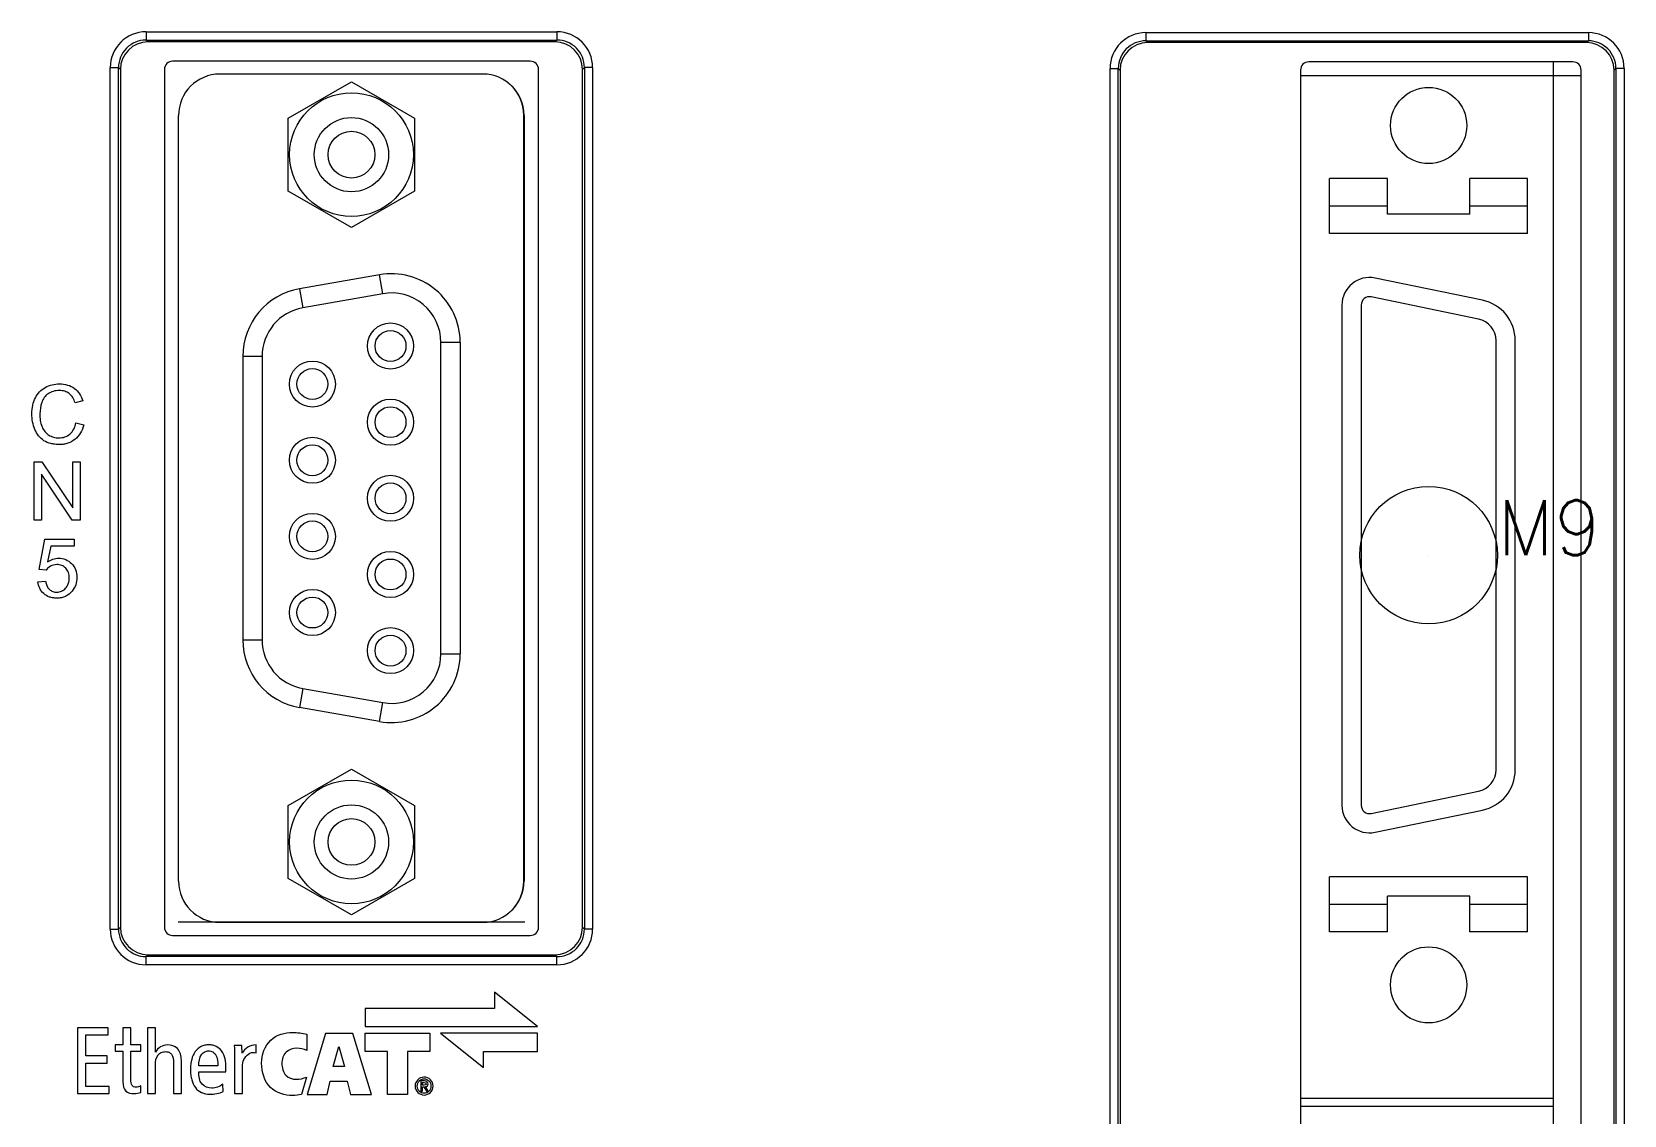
# Model space of a CAD drawing. Extents: x -25 to 107, y -95 to 175.
# Drawn here: x 4.2 to 62.1, y 99.6 to 139 of the extents above; entities that cross this region are included whole.
import ezdxf

# ---------------------------------------------------------------- set-up
doc = ezdxf.new("R2010")
doc.units = 0
doc.header["$LTSCALE"] = 4
doc.layers.get('0').update_dxf_attribs({"linetype": 'CONTINUOUS'})
doc.layers.add('02___PRT_ALL_AXES', color=7, linetype='CONTINUOUS')
doc.styles.get("Standard").update_dxf_attribs({"font": 'romans.shx'})

msp = doc.modelspace()

# ---------------------------------------------------------------- linework, layer by layer
at = {"color": 7, "linetype": 'Continuous'}
for p, q in [((8.375, 139.037), (8.375, 138.737)), ((8.375, 139.037), (23.311, 139.037)), ((23.311, 139.037), (23.311, 138.737)), ((44.718, 139.008), (44.718, 138.708)), ((44.718, 139.008), (60.808, 139.008)), ((60.808, 139.008), (60.808, 138.708)), ((8.375, 138.737), (8.443, 138.668)), ((8.375, 138.737), (23.311, 138.737)), ((23.243, 138.668), (8.443, 138.668)), ((23.311, 138.737), (23.243, 138.668)), ((44.718, 138.708), (44.783, 138.644)), ((44.718, 138.708), (60.808, 138.708)), ((60.743, 138.644), (44.783, 138.644)), ((60.808, 138.708), (60.743, 138.644)), ((22.343, 137.969), (9.343, 137.969)), ((60.243, 137.944), (50.643, 137.944)), ((59.543, 33.484), (59.543, 137.944)), ((7.075, 106.4), (7.075, 137.737)), ((7.075, 137.737), (7.375, 137.737)), ((7.375, 106.4), (7.375, 137.737)), ((7.375, 137.737), (7.443, 137.669)), ((7.443, 137.669), (7.443, 106.468)), ((9.043, 137.669), (9.043, 106.469)), ((20.618, 137.499), (11.058, 137.499)), ((13.548, 135.894), (15.843, 137.219)), ((15.843, 137.219), (18.138, 135.894)), ((22.643, 106.469), (22.643, 137.669)), ((24.311, 137.737), (24.243, 137.669)), ((24.243, 106.468), (24.243, 137.669)), ((24.311, 137.737), (24.311, 106.4)), ((24.611, 137.737), (24.311, 137.737)), ((24.611, 137.737), (24.611, 106.4)), ((43.419, 34.419), (43.419, 137.708)), ((43.419, 137.708), (43.719, 137.708)), ((43.719, 34.419), (43.719, 137.708)), ((43.719, 137.708), (43.783, 137.644)), ((43.783, 137.644), (43.783, 34.483)), ((50.343, 137.644), (50.343, 66.544)), ((50.343, 137.444), (60.543, 137.444)), ((60.543, 33.784), (60.543, 137.644)), ((61.808, 137.708), (61.743, 137.644)), ((61.743, 34.483), (61.743, 137.644)), ((61.808, 137.708), (61.808, 34.419)), ((62.108, 137.708), (61.808, 137.708)), ((62.108, 137.708), (62.108, 34.419)), ((9.558, 108.139), (9.558, 135.999)), ((13.548, 133.244), (13.548, 135.894)), ((18.138, 135.894), (18.138, 133.244)), ((22.108, 108.139), (22.108, 136.009)), ((22.117, 135.999), (22.117, 108.149)), ((15.843, 131.919), (13.548, 133.244)), ((18.138, 133.244), (15.843, 131.919)), ((51.4, 131.7), (51.4, 133.7)), ((53.5, 133.7), (51.4, 133.7)), ((53.5, 132.4), (53.5, 133.7)), ((56.5, 132.4), (56.5, 133.7)), ((58.6, 133.7), (56.5, 133.7)), ((58.6, 131.7), (58.6, 133.7)), ((53.5, 132.7), (51.4, 132.7)), ((58.6, 132.7), (56.5, 132.7)), ((56.5, 132.4), (53.5, 132.4)), ((58.6, 131.7), (51.4, 131.7)), ((16.859, 130.201), (13.959, 129.69)), ((13.959, 129.69), (14.081, 129)), ((16.981, 129.512), (16.859, 130.201)), ((56.953, 129.274), (53.052, 130.079)), ((16.981, 129.512), (14.081, 129)), ((51.85, 129.1), (51.85, 110.9)), ((52.55, 129.1), (52.55, 110.9)), ((56.812, 128.589), (52.911, 129.394)), ((19.093, 116.409), (19.093, 127.739)), ((19.793, 127.739), (19.093, 127.739)), ((19.793, 127.739), (19.793, 116.409)), ((57.45, 112.195), (57.45, 127.805)), ((58.15, 112.195), (58.15, 127.805)), ((11.893, 127.228), (11.893, 116.92)), ((12.593, 127.228), (11.893, 127.228)), ((12.593, 127.228), (12.593, 116.92)), ((6.073, 125.609), (5.796, 125.544)), ((5.828, 124.809), (6.11, 124.738)), ((4.303, 121.268), (4.303, 123.4)), ((4.303, 123.4), (4.593, 123.4)), ((4.593, 123.4), (5.713, 121.726)), ((5.713, 121.726), (5.713, 123.4)), ((5.713, 123.4), (5.983, 123.4)), ((5.983, 123.4), (5.983, 121.268)), ((4.574, 122.943), (4.574, 121.268)), ((5.694, 121.268), (4.574, 122.943)), ((4.574, 121.268), (4.303, 121.268)), ((5.983, 121.268), (5.694, 121.268)), ((4.494, 119.483), (4.7, 120.578)), ((4.7, 120.578), (5.761, 120.578)), ((5.761, 120.578), (5.761, 120.328)), ((4.91, 120.328), (4.795, 119.755)), ((5.761, 120.328), (4.91, 120.328)), ((4.74, 119.451), (4.494, 119.483)), ((4.447, 119.033), (4.722, 119.056)), ((11.893, 116.92), (12.593, 116.92)), ((19.093, 116.409), (19.793, 116.409)), ((14.081, 115.148), (13.959, 114.458)), ((14.081, 115.148), (16.981, 114.636)), ((16.859, 113.947), (16.981, 114.636)), ((16.859, 113.947), (13.959, 114.458)), ((13.548, 110.894), (15.843, 112.219)), ((15.843, 112.219), (18.138, 110.894)), ((52.911, 110.606), (56.812, 111.411)), ((13.548, 108.244), (13.548, 110.894)), ((18.138, 110.894), (18.138, 108.244)), ((53.052, 109.921), (56.953, 110.726)), ((15.843, 106.919), (13.548, 108.244)), ((18.138, 108.244), (15.843, 106.919)), ((51.4, 106.3), (51.4, 108.3)), ((58.6, 108.3), (51.4, 108.3)), ((58.6, 106.3), (58.6, 108.3)), ((53.5, 107.3), (51.4, 107.3)), ((53.5, 106.3), (53.5, 107.6)), ((56.5, 107.6), (53.5, 107.6)), ((56.5, 106.3), (56.5, 107.6)), ((58.6, 107.3), (56.5, 107.3)), ((9.543, 106.669), (22.143, 106.669)), ((11.048, 106.649), (20.618, 106.649)), ((7.075, 106.4), (7.375, 106.4)), ((7.375, 106.4), (7.443, 106.468)), ((9.343, 106.169), (22.343, 106.169)), ((24.311, 106.4), (24.243, 106.468)), ((24.611, 106.4), (24.311, 106.4)), ((53.5, 106.3), (51.4, 106.3)), ((58.6, 106.3), (56.5, 106.3)), ((8.375, 105.4), (8.443, 105.468)), ((8.375, 105.1), (8.375, 105.4)), ((23.311, 105.4), (8.375, 105.4)), ((8.443, 105.468), (23.243, 105.468)), ((23.311, 105.4), (23.243, 105.468)), ((23.311, 105.1), (23.311, 105.4)), ((23.311, 105.1), (8.375, 105.1)), ((21.039, 104.106), (21.039, 103.516)), ((22.604, 102.858), (21.039, 104.106)), ((16.343, 103.516), (16.343, 102.858)), ((21.039, 103.516), (16.343, 103.516)), ((5.882, 102.808), (5.882, 100.417)), ((6.996, 102.808), (5.882, 102.808)), ((6.183, 101.787), (6.183, 102.548)), ((6.183, 102.548), (6.996, 102.548)), ((6.996, 102.548), (6.996, 102.808)), ((7.536, 102.803), (7.536, 102.187)), ((7.824, 102.803), (7.536, 102.803)), ((7.824, 102.187), (7.824, 102.803)), ((8.426, 102.803), (8.426, 100.417)), ((8.714, 102.803), (8.426, 102.803)), ((8.714, 101.924), (8.714, 102.803)), ((14.219, 102.572), (14.219, 101.986)), ((14.896, 102.604), (14.233, 100.382)), ((15.894, 102.604), (14.896, 102.604)), ((16.567, 100.382), (15.894, 102.604)), ((16.343, 102.858), (22.604, 102.858)), ((16.343, 101.951), (16.343, 102.609)), ((16.343, 102.609), (18.69, 102.609)), ((18.69, 102.609), (18.69, 101.951)), ((22.604, 102.609), (19.081, 102.608)), ((19.081, 102.608), (20.647, 101.36)), ((22.604, 101.95), (22.604, 102.609)), ((7.259, 102.187), (7.259, 101.954)), ((7.536, 102.187), (7.259, 102.187)), ((7.259, 101.954), (7.536, 101.954)), ((7.536, 101.954), (7.536, 100.83)), ((8.184, 102.187), (7.824, 102.187)), ((7.824, 100.923), (7.824, 101.954)), ((7.824, 101.954), (8.184, 101.954)), ((8.184, 101.954), (8.184, 102.187)), ((11.86, 102.164), (11.582, 102.164)), ((11.87, 101.89), (11.86, 102.164)), ((12.374, 101.904), (12.374, 102.187)), ((15.172, 101.398), (15.38, 102.127)), ((15.385, 102.127), (15.591, 101.398)), ((17.154, 101.951), (16.343, 101.951)), ((17.154, 100.385), (17.154, 101.951)), ((17.879, 101.951), (17.879, 100.385)), ((18.69, 101.951), (17.879, 101.951)), ((20.647, 101.36), (20.647, 101.95)), ((20.647, 101.95), (22.604, 101.95)), ((6.957, 101.787), (6.183, 101.787)), ((6.183, 100.677), (6.183, 101.527)), ((6.183, 101.527), (6.957, 101.527)), ((6.957, 101.527), (6.957, 101.787)), ((8.714, 100.417), (8.714, 101.468)), ((9.372, 101.544), (9.372, 100.417)), ((9.659, 100.417), (9.659, 101.629)), ((10.991, 101.424), (10.292, 101.424)), ((11.279, 101.205), (11.279, 101.359)), ((11.596, 101.787), (11.596, 100.417)), ((11.884, 100.417), (11.884, 101.342)), ((15.591, 101.398), (15.172, 101.398)), ((10.292, 101.205), (11.279, 101.205)), ((11.183, 100.496), (11.169, 100.756)), ((14.213, 101.018), (14.023, 100.38)), ((14.955, 100.382), (15.072, 100.863)), ((15.072, 100.863), (15.682, 100.863)), ((15.682, 100.863), (15.807, 100.382)), ((18.359, 100.877), (18.359, 100.508)), ((18.496, 100.877), (18.359, 100.877)), ((18.428, 100.718), (18.428, 100.824)), ((18.428, 100.824), (18.489, 100.824)), ((18.488, 100.718), (18.428, 100.718)), ((5.882, 100.417), (7.04, 100.417)), ((7.04, 100.677), (6.183, 100.677)), ((7.04, 100.417), (7.04, 100.677)), ((8.184, 100.461), (8.184, 100.694)), ((8.426, 100.417), (8.714, 100.417)), ((9.372, 100.417), (9.659, 100.417)), ((11.596, 100.417), (11.884, 100.417)), ((14.233, 100.382), (14.955, 100.382)), ((15.807, 100.382), (16.567, 100.382)), ((17.879, 100.385), (17.154, 100.385)), ((18.359, 100.508), (18.428, 100.508)), ((18.428, 100.508), (18.428, 100.666)), ((18.428, 100.666), (18.469, 100.666)), ((18.469, 100.666), (18.565, 100.508)), ((18.635, 100.508), (18.536, 100.669)), ((18.565, 100.508), (18.635, 100.508)), ((50.343, 100.244), (59.543, 100.244)), ((59.543, 99.944), (50.343, 99.944))]:
    msp.add_line(p, q, dxfattribs=at)
for centre, radius in [((15.843, 134.569), 2.25), ((15.843, 134.569), 1.35), ((15.843, 134.569), 0.85), ((17.263, 127.609), 0.837), ((17.263, 127.609), 0.562), ((14.423, 126.224), 0.837), ((14.423, 126.224), 0.562), ((17.263, 124.839), 0.837), ((17.263, 124.839), 0.562), ((14.423, 123.454), 0.837), ((14.423, 123.454), 0.562), ((17.263, 122.069), 0.837), ((17.263, 122.069), 0.562), ((14.423, 120.684), 0.837), ((14.423, 120.684), 0.562), ((17.263, 119.299), 0.837), ((17.263, 119.299), 0.562), ((14.423, 117.914), 0.837), ((14.423, 117.914), 0.562), ((17.263, 116.529), 0.837), ((17.263, 116.529), 0.562), ((15.843, 109.569), 2.25), ((15.843, 109.569), 1.35), ((15.843, 109.569), 0.85)]:
    msp.add_circle(centre, radius, dxfattribs=at)
msp.add_circle((55, 120), 2.5)
for centre, radius, start, end in [((8.375, 137.737), 1.3, 90.00166, 179.99815), ((23.311, 137.737), 1.3, 0.00166, 89.99815), ((44.718, 137.708), 1.3, 90.00166, 179.99815), ((60.808, 137.708), 1.3, 0.00166, 89.99815), ((8.375, 137.737), 1, 89.99291, 180.0072), ((23.312, 137.737), 1, 359.99291, 90.0072), ((44.718, 137.708), 1, 89.99291, 180.0072), ((60.808, 137.708), 1, 359.99291, 90.0072), ((9.343, 137.669), 0.3, 90, 180), ((22.343, 137.669), 0.3, 0, 90), ((50.643, 137.644), 0.3, 90, 180), ((60.243, 137.644), 0.3, 0, 90), ((11.058, 135.999), 1.5, 90, 180), ((20.618, 136.009), 1.49, 0, 90), ((20.617, 135.999), 1.5, 0, 49.89984), ((17.293, 127.739), 2.5, 0, 100), ((14.393, 127.228), 2.5, 100, 180), ((52.85, 129.1), 1, 78.34071, 180), ((17.293, 127.739), 1.8, 359.99999, 100.00001), ((52.85, 129.1), 0.3, 78.34071, 180), ((56.65, 127.805), 1.5, 0, 78.34071), ((14.393, 127.228), 1.8, 100.00004, 179.99996), ((56.65, 127.805), 0.8, 0, 78.34071), ((14.393, 116.92), 2.5, 180, 260), ((14.393, 116.92), 1.8, 180.00004, 259.99996), ((17.293, 116.409), 2.5, 260, 0), ((17.293, 116.409), 1.8, 259.99999, 0.00001), ((56.65, 112.195), 0.8, 281.65929, 0), ((56.65, 112.195), 1.5, 281.65929, 0), ((52.85, 110.9), 1, 180, 281.65929), ((52.85, 110.9), 0.3, 180, 281.65929), ((11.048, 108.139), 1.49, 180, 270), ((20.618, 108.139), 1.49, 270, 0), ((20.617, 108.149), 1.5, 310.0993, 0), ((8.375, 106.4), 1.3, 180.00166, 269.99815), ((8.375, 106.4), 1, 179.99291, 270.0072), ((9.343, 106.469), 0.3, 180, 270), ((22.343, 106.469), 0.3, 270, 0), ((23.311, 106.4), 1.3, 270.00166, 359.99815), ((23.312, 106.4), 1, 269.99291, 0.0072)]:
    msp.add_arc(centre, radius, start, end, dxfattribs=at)
for centre, major_axis in [((8.443, 137.668), (0.707, -0.707)), ((23.243, 137.668), (-0.707, -0.707)), ((44.783, 137.643), (0.707, -0.707)), ((60.743, 137.643), (-0.707, -0.707)), ((8.443, 106.469), (0.707, 0.707)), ((23.243, 106.469), (-0.707, 0.707))]:
    msp.add_ellipse(centre, major_axis=major_axis, ratio=0.999695, start_param=2.356347, end_param=3.926839, dxfattribs=at)
for points, knots in [([(4.352, 125.725), (4.432, 125.88), (4.627, 126.083), (4.961, 126.209), (5.239, 126.241), (5.522, 126.208), (5.697, 126.122), (5.769, 126.067)], [0, 0, 0, 0, 0.320689, 0.483217, 0.650329, 0.832722, 1, 1, 1, 1]), ([(4.338, 124.572), (4.3, 124.661), (4.242, 124.849), (4.216, 125.149), (4.243, 125.449), (4.308, 125.64), (4.352, 125.725)], [0, 0, 0, 0, 0.24362, 0.494235, 0.758805, 1, 1, 1, 1]), ([(5.796, 125.544), (5.755, 125.671), (5.657, 125.859), (5.417, 125.974), (5.215, 125.997), (5.004, 125.972), (4.75, 125.855), (4.624, 125.678), (4.583, 125.555)], [0, 0, 0, 0, 0.250675, 0.361816, 0.485008, 0.627095, 0.755226, 1, 1, 1, 1]), ([(4.583, 125.555), (4.538, 125.423), (4.496, 125.123), (4.545, 124.689), (4.73, 124.434), (4.842, 124.367)], [0, 0, 0, 0, 0.322289, 0.696293, 1, 1, 1, 1]), ([(5.79, 124.208), (5.715, 124.148), (5.581, 124.077), (5.385, 124.032), (5.226, 124.022), (5.067, 124.03), (4.875, 124.063), (4.741, 124.116), (4.666, 124.165)], [0, 0, 0, 0, 0.244734, 0.37216, 0.507413, 0.646033, 0.772855, 1, 1, 1, 1]), ([(4.842, 124.367), (4.896, 124.334), (5.013, 124.283), (5.214, 124.258), (5.423, 124.286), (5.551, 124.359), (5.605, 124.403)], [0, 0, 0, 0, 0.234089, 0.468113, 0.741561, 1, 1, 1, 1]), ([(4.795, 119.755), (4.855, 119.797), (4.984, 119.865), (5.215, 119.902), (5.461, 119.858), (5.609, 119.756), (5.669, 119.695)], [0, 0, 0, 0, 0.23247, 0.452309, 0.728062, 1, 1, 1, 1]), ([(5.453, 118.796), (5.496, 118.843), (5.566, 118.965), (5.592, 119.17), (5.568, 119.371), (5.468, 119.536), (5.313, 119.639), (5.112, 119.67), (4.968, 119.638), (4.9, 119.6)], [0, 0, 0, 0, 0.138922, 0.29382, 0.439913, 0.569543, 0.695476, 0.830225, 1, 1, 1, 1]), ([(5.669, 119.695), (5.731, 119.632), (5.834, 119.475), (5.874, 119.2), (5.836, 118.926), (5.747, 118.765), (5.692, 118.697)], [0, 0, 0, 0, 0.24423, 0.503803, 0.756642, 1, 1, 1, 1]), ([(5.692, 118.697), (5.628, 118.616), (5.502, 118.512), (5.298, 118.448), (5.142, 118.434), (4.996, 118.444), (4.83, 118.483), (4.718, 118.547), (4.658, 118.601)], [0, 0, 0, 0, 0.270574, 0.407324, 0.554323, 0.675493, 0.787887, 1, 1, 1, 1]), ([(4.864, 118.754), (4.9, 118.722), (4.985, 118.669), (5.143, 118.644), (5.313, 118.676), (5.412, 118.752), (5.453, 118.796)], [0, 0, 0, 0, 0.221658, 0.448779, 0.722556, 1, 1, 1, 1]), ([(12.575, 101.525), (12.575, 101.826), (12.795, 102.462), (13.425, 102.642), (13.705, 102.642)], [0, 0, 0, 0, 0.518129, 1, 1, 1, 1]), ([(8.714, 101.468), (8.714, 101.591), (8.744, 101.783), (8.929, 101.925), (9.074, 101.949), (9.208, 101.931), (9.358, 101.808), (9.372, 101.648), (9.372, 101.544)], [0, 0, 0, 0, 0.301437, 0.421233, 0.548721, 0.650986, 0.745218, 1, 1, 1, 1]), ([(9.659, 101.629), (9.659, 101.778), (9.591, 102.097), (9.28, 102.187), (9.149, 102.187)], [0, 0, 0, 0, 0.531421, 1, 1, 1, 1]), ([(11.279, 101.359), (11.279, 101.568), (11.233, 101.889), (10.97, 102.122), (10.803, 102.179), (10.661, 102.192), (10.515, 102.178), (10.331, 102.116), (10.139, 101.948), (10.038, 101.706), (9.997, 101.481), (9.991, 101.356), (9.991, 101.291)], [0, 0, 0, 0, 0.260194, 0.365037, 0.418794, 0.476864, 0.54109, 0.600442, 0.715644, 0.844645, 0.91867, 1, 1, 1, 1]), ([(10.292, 101.424), (10.295, 101.57), (10.318, 101.787), (10.508, 101.951), (10.654, 101.977), (10.804, 101.949), (10.98, 101.769), (10.991, 101.563), (10.991, 101.424)], [0, 0, 0, 0, 0.305522, 0.40606, 0.500134, 0.607244, 0.710051, 1, 1, 1, 1]), ([(11.884, 101.342), (11.884, 101.426), (11.888, 101.664), (12.105, 101.914), (12.264, 101.914)], [0, 0, 0, 0, 0.345266, 1, 1, 1, 1]), ([(13.857, 102.069), (13.72, 102.069), (13.409, 101.974), (13.315, 101.66), (13.315, 101.512)], [0, 0, 0, 0, 0.482372, 1, 1, 1, 1]), ([(13.705, 100.344), (13.421, 100.344), (12.767, 100.543), (12.575, 101.209), (12.575, 101.525)], [0, 0, 0, 0, 0.473913, 1, 1, 1, 1]), ([(13.315, 101.512), (13.315, 101.36), (13.389, 101.042), (13.7, 100.936), (13.832, 100.936)], [0, 0, 0, 0, 0.53357, 1, 1, 1, 1]), ([(7.536, 100.83), (7.536, 100.717), (7.582, 100.459), (7.836, 100.416), (7.94, 100.416)], [0, 0, 0, 0, 0.519021, 1, 1, 1, 1]), ([(8.184, 100.694), (8.157, 100.682), (8.099, 100.657), (8.01, 100.645), (7.922, 100.654), (7.824, 100.742), (7.824, 100.851), (7.824, 100.923)], [0, 0, 0, 0, 0.158373, 0.331117, 0.48171, 0.613496, 1, 1, 1, 1]), ([(9.991, 101.291), (9.991, 101.225), (9.997, 101.1), (10.039, 100.874), (10.143, 100.63), (10.385, 100.428), (10.589, 100.393), (10.693, 100.393)], [0, 0, 0, 0, 0.152997, 0.292308, 0.535944, 0.75737, 1, 1, 1, 1]), ([(10.768, 100.612), (10.64, 100.612), (10.322, 100.722), (10.292, 101.051), (10.292, 101.205)], [0, 0, 0, 0, 0.45413, 1, 1, 1, 1]), ([(18.47, 101.016), (18.39, 101.012), (18.227, 100.941), (18.123, 100.69), (18.229, 100.435), (18.4, 100.364), (18.485, 100.364)], [0, 0, 0, 0, 0.239044, 0.49223, 0.745982, 1, 1, 1, 1]), ([(18.485, 100.427), (18.42, 100.427), (18.321, 100.47), (18.25, 100.585), (18.231, 100.69), (18.25, 100.796), (18.321, 100.911), (18.42, 100.954), (18.485, 100.953)], [0, 0, 0, 0, 0.240071, 0.364716, 0.500328, 0.635625, 0.760035, 1, 1, 1, 1]), ([(18.485, 100.364), (18.57, 100.364), (18.74, 100.435), (18.847, 100.69), (18.74, 100.945), (18.565, 101.018), (18.475, 101.016), (18.47, 101.016)], [0, 0, 0, 0, 0.246218, 0.493027, 0.739287, 0.985472, 1, 1, 1, 1]), ([(18.485, 100.953), (18.55, 100.953), (18.648, 100.91), (18.719, 100.796), (18.737, 100.69), (18.719, 100.585), (18.648, 100.47), (18.55, 100.427), (18.485, 100.427)], [0, 0, 0, 0, 0.239286, 0.36397, 0.499671, 0.635687, 0.760607, 1, 1, 1, 1])]:
    msp.add_open_spline(points, degree=3, knots=knots, dxfattribs=at)
for points in [[(5.769, 126.067), (5.916, 125.958), (6.022, 125.785), (6.073, 125.609)], [(4.666, 124.165), (4.52, 124.26), (4.405, 124.412), (4.338, 124.572)], [(5.605, 124.403), (5.724, 124.502), (5.795, 124.658), (5.828, 124.809)], [(6.11, 124.738), (6.059, 124.538), (5.952, 124.336), (5.79, 124.208)], [(4.9, 119.6), (4.836, 119.564), (4.779, 119.512), (4.74, 119.451)], [(4.658, 118.601), (4.538, 118.707), (4.463, 118.874), (4.447, 119.033)], [(4.722, 119.056), (4.739, 118.946), (4.782, 118.829), (4.864, 118.754)], [(13.705, 102.642), (13.878, 102.642), (14.05, 102.607), (14.219, 102.572)], [(9.149, 102.187), (8.982, 102.187), (8.797, 102.074), (8.721, 101.924)], [(11.582, 102.164), (11.585, 102.038), (11.596, 101.913), (11.596, 101.787)], [(12.374, 102.187), (12.18, 102.187), (11.954, 102.067), (11.877, 101.89)], [(12.264, 101.914), (12.3, 101.914), (12.337, 101.911), (12.374, 101.904)], [(14.219, 101.986), (14.103, 102.03), (13.981, 102.069), (13.857, 102.069)], [(11.169, 100.756), (11.054, 100.673), (10.91, 100.612), (10.768, 100.612)], [(13.832, 100.936), (13.962, 100.936), (14.093, 100.969), (14.213, 101.018)], [(18.564, 100.774), (18.564, 100.742), (18.519, 100.718), (18.488, 100.718)], [(18.489, 100.824), (18.519, 100.824), (18.564, 100.804), (18.564, 100.774)], [(18.633, 100.768), (18.633, 100.826), (18.554, 100.877), (18.496, 100.877)], [(18.536, 100.669), (18.582, 100.673), (18.633, 100.722), (18.633, 100.768)], [(7.94, 100.416), (8.023, 100.416), (8.106, 100.433), (8.184, 100.461)], [(10.693, 100.393), (10.86, 100.393), (11.032, 100.424), (11.183, 100.496)], [(14.023, 100.38), (13.919, 100.359), (13.812, 100.344), (13.705, 100.344)]]:
    msp.add_open_spline(points, degree=3, dxfattribs=at)
at = {"layer": '02___PRT_ALL_AXES', "color": 7, "linetype": 'Continuous'}
for centre in [(55, 135.63), (55, 104.37)]:
    msp.add_circle(centre, 1.385, dxfattribs=at)

# ---------------------------------------------------------------- texts
at = {"color": 4, "flags": 8}
msp.add_attdef('M9', (57.5, 120), '', height=2, dxfattribs=at)
at = {"flags": 9}
msp.add_attdef('F9', (55, 120), '', height=0.00001, dxfattribs=at)

doc.saveas('drawing.dxf')
